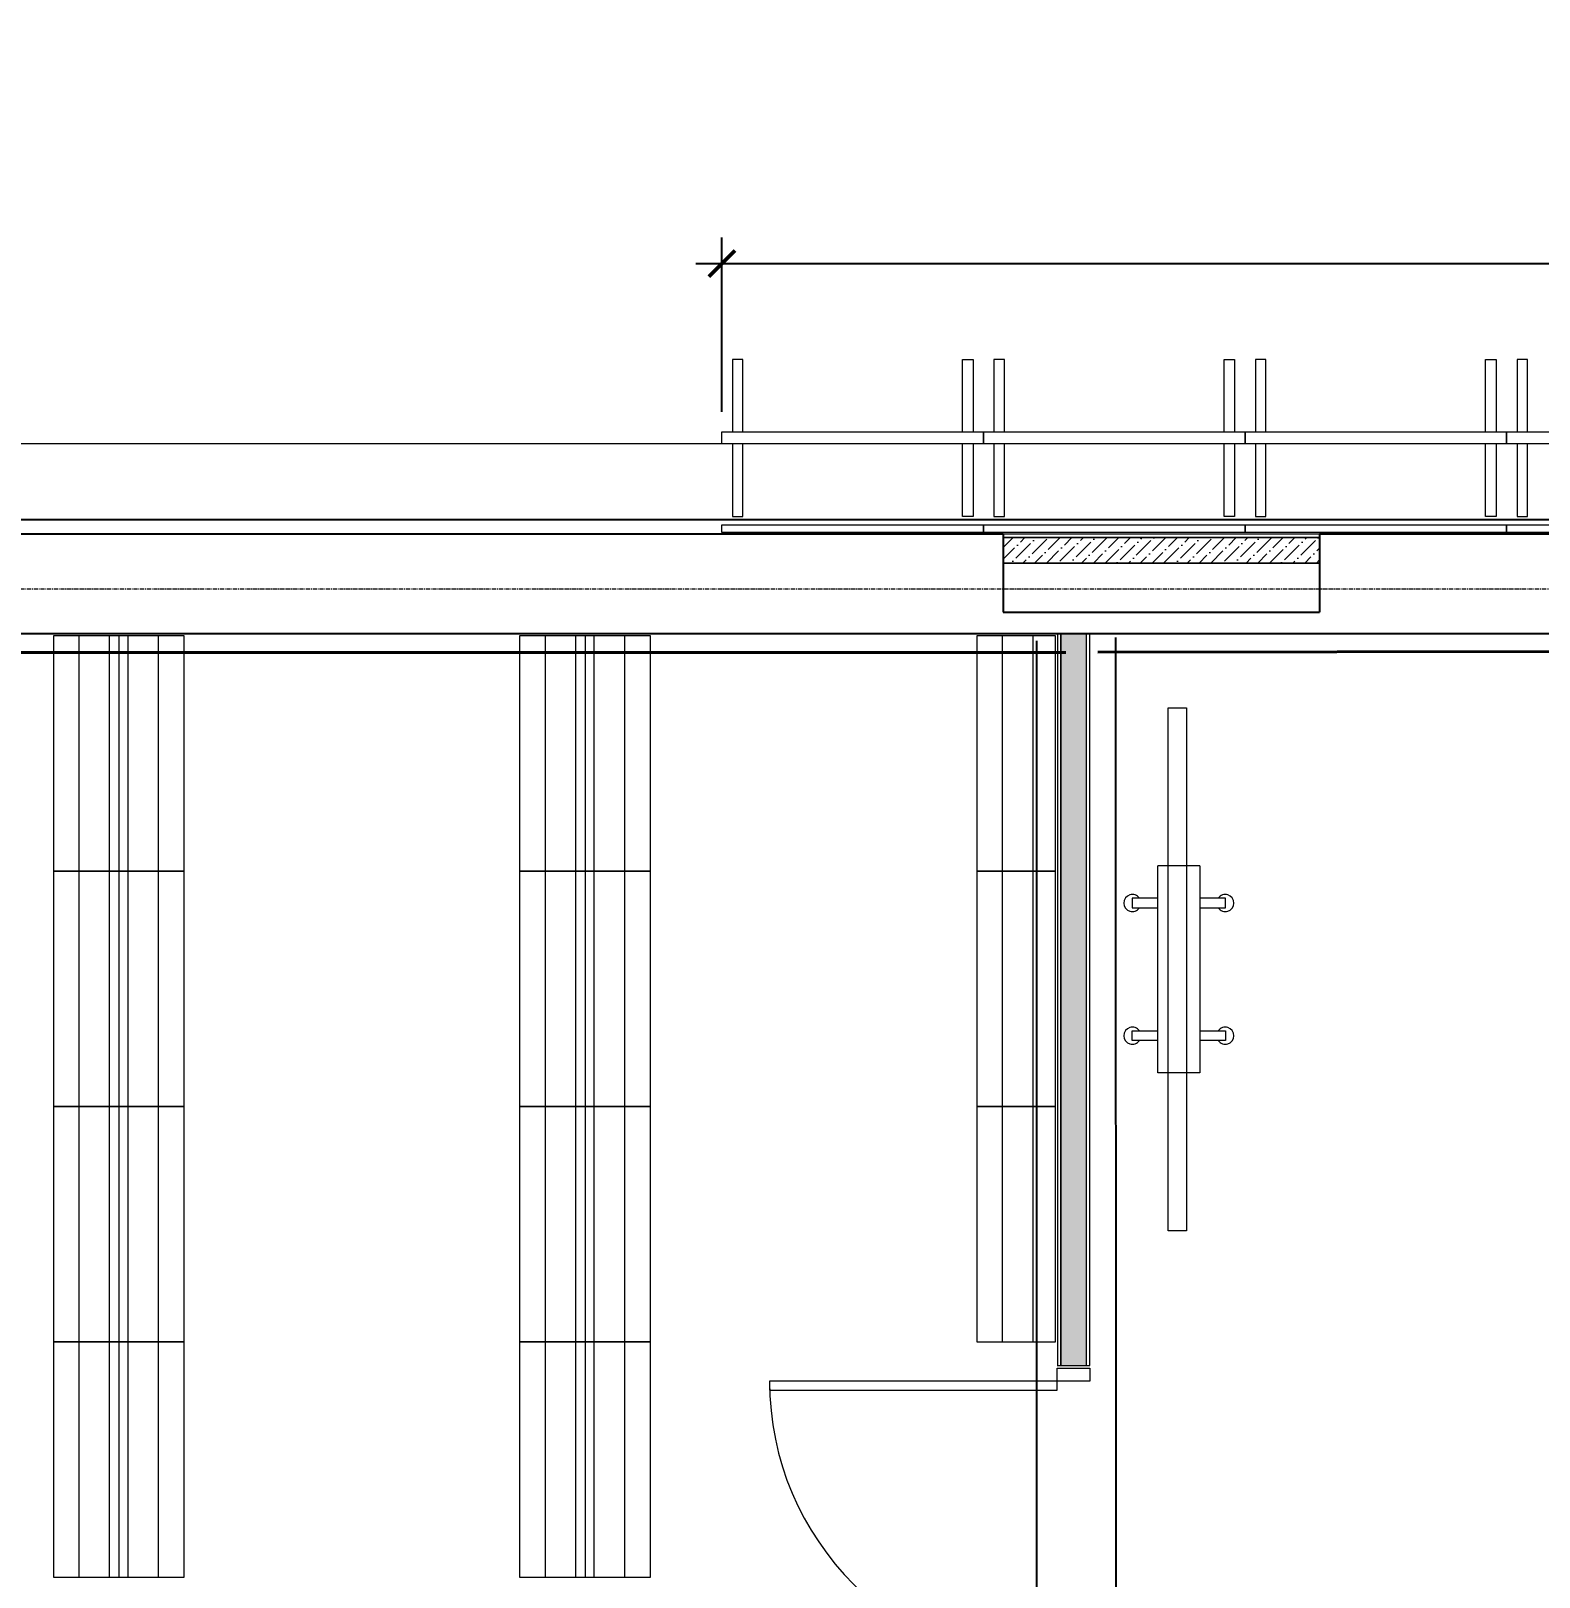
# Model space of a CAD drawing. Header units: millimetres. Extents: x -10178924 to 11692288, y -947381 to 58396.
# Drawn here: x 835400 to 841166, y -883971 to -878057 of the extents above; entities that cross this region are included whole.
import ezdxf
from ezdxf import colors
from ezdxf.entities.mleader import LeaderData, LeaderLine
from ezdxf.math import Vec2, Vec3

# ---------------------------------------------------------------- set-up
doc = ezdxf.new("R2010")
doc.units = ezdxf.units.MM
doc.linetypes.add('осевая', pattern=[50.8, 31.75, -6.35, 6.35, -6.35])
for name, color, linetype in [('_надписи канализация', 7, 'Continuous'), ('PDF _Стены краска9010', 7, 'Continuous'), ('ВК_Выноски', 7, 'Continuous'), ('Стены внутр.1', 7, 'Continuous')]:
    doc.layers.add(name, color=color, linetype=linetype)
for name, color, linetype, lineweight in [('PDF _Разрезы', 7, 'Continuous', 9), ('АР_Двери', 250, 'Continuous', 9), ('Основная ГКЛ', 250, 'Continuous', 9), ('Перегородки пеноблок', 40, 'Continuous', 9), ('Размеры осевые', 153, 'Continuous', 9), ('ТХ оборудование', 7, 'Continuous', 9), ('ТХ_изменения', 4, 'Continuous', 0)]:
    doc.layers.add(name, color=color, linetype=linetype, lineweight=lineweight)
doc.layers.add('PDF _Стены отделка', color=7, linetype='Continuous', true_color=0xb505c2)
doc.styles.add('ISOCPEUR', font='isocpeui.ttf', dxfattribs={"width": 0.9})
doc.styles.add('Текст_М100', font='GOST_Common Italic.ttf', dxfattribs={"height": 250})
doc.dimstyles.new('Размеры_М100', dxfattribs={"dimtxt": 250, "dimasz": 100, "dimexe": 100, "dimexo": 100, "dimgap": 100, "dimtad": 1, "dimrnd": 5, "dimtxsty": 'Текст_М100', "dimblk": 'ARCHTICK', "dimcen": 250, "dimdle": 100, "dimadec": 0, "dimazin": 2, "dimtfac": 1, "dimtmove": 1, "dimatfit": 3, "dimfxl": 1, "dimarcsym": 0})

# ---------------------------------------------------------------- blocks, each defined once
blk = doc.blocks.new('_None')
blk = doc.blocks.new('A$C522A7876')
at = {"color": 252, "lineweight": 9, "true_color": 0x939598}
for p, q in [((900, 500), (0, 500)), ((0, 500), (0, 0)), ((900, 0), (900, 500)), ((0, 401.7), (900, 401.7)), ((0, 285.4), (900, 285.4)), ((0, 214.6), (900, 214.6)), ((0, 98.3), (900, 98.3)), ((0, 0), (900, 0))]:
    blk.add_line(p, q, dxfattribs=at)
at = {"layer": 'ТХ оборудование', "color": 252, "lineweight": 9, "true_color": 0x939598}
blk.add_line((900, 250), (0, 250), dxfattribs=at)
blk = doc.blocks.new('A$C4CE5300B')
at = {"color": 252, "lineweight": 9, "true_color": 0x939598}
for p, q in [((900, 300), (0, 300)), ((0, 300), (0, 0)), ((900, 0), (900, 300)), ((0, 201.7), (900, 201.7)), ((0, 85.4), (900, 85.4)), ((0, 0), (900, 0))]:
    blk.add_line(p, q, dxfattribs=at)
blk = doc.blocks.new('_ArchTick')
at = {"color": 0, "linetype": 'ByBlock', "const_width": 0.15}
blk.add_lwpolyline([(-0.5, -0.5), (0.5, 0.5)], dxfattribs=at)
blk = doc.blocks.new('*D2470')
at = {"layer": 'Defpoints', "color": 0, "ltscale": 0.1, "transparency": 16777216}
for p in [(12260.4, -4656.4), (4260.4, -5323.3), (12260.4, -5346.3)]:
    blk.add_point(p, dxfattribs=at)
at = {"layer": 'ТХ_изменения', "color": 0, "lineweight": -2, "ltscale": 0.1, "transparency": 16777216}
for p, q in [((4260.4, -5223.3), (4260.4, -4556.4)), ((12260.4, -5246.3), (12260.4, -4556.4)), ((4160.4, -4656.4), (12360.4, -4656.4))]:
    blk.add_line(p, q, dxfattribs=at)
at = {"layer": 'ТХ_изменения', "color": 0, "lineweight": -2, "ltscale": 0.1, "transparency": 16777216, "xscale": 100, "yscale": 100, "zscale": 100, "rotation": 180}
blk.add_blockref('_ArchTick', (4260.4, -4656.4), dxfattribs=at)
at = {"layer": 'ТХ_изменения', "color": 0, "lineweight": -2, "ltscale": 0.1, "transparency": 16777216, "xscale": 100, "yscale": 100, "zscale": 100}
blk.add_blockref('_ArchTick', (12260.4, -4656.4), dxfattribs=at)
at = {"layer": 'ТХ_изменения', "color": 0, "lineweight": 9, "ltscale": 0.1, "transparency": 16777216, "insert": (8260.4, -4431.4), "char_height": 250, "attachment_point": 5, "style": 'Текст_М100'}
blk.add_mtext('8000', dxfattribs=at)
blk = doc.blocks.new('спец.устр')
at = {"layer": 'ТХ оборудование', "color": 252, "lineweight": 9, "true_color": 0x939598}
for p, q in [((-161.6, -395.8), (-161.6, 395.8)), ((-161.6, 395.8), (0, 395.8)), ((0, 395.8), (0, -395.8)), ((-161.6, -395.8), (0, -395.8))]:
    blk.add_line(p, q, dxfattribs=at)
blk.add_lwpolyline([(-110.3, 1000), (-40.3, 1000), (-40.3, -1000), (-110.3, -1000)], close=True, dxfattribs=at)
for points in [[(-161.6, 235.4), (-258.6, 235.4), (-258.6, 272.1), (-161.6, 272.1)], [(0, 272.1), (97, 272.1), (97, 235.4), (0, 235.4)], [(-161.6, -235.4), (-258.6, -235.4), (-258.6, -272.1), (-161.6, -272.1)], [(0, -272.1), (97, -272.1), (97, -235.4), (0, -235.4)]]:
    blk.add_lwpolyline(points, dxfattribs=at)
for centre, start, end in [((-258.6, 253.7), 34.19914, 325.80086), ((97, 253.7), 214.19914, 145.80086), ((-258.6, -253.7), 34.19914, 325.80086), ((97, -253.7), 214.19914, 145.80086)]:
    blk.add_arc(centre, 32.7, start, end, dxfattribs=at)
blk = doc.blocks.new('*U2195')
at = {"layer": 'АР_Двери'}
for points in [[(1629.7, 1100.2), (1594.7, 1100.2), (1594.7, 0), (1629.7, 0)], [(50, 479.5), (85, 479.5), (85, 0), (50, 0)], [(50, 0), (0, 0), (0, -125), (50, -125)], [(1629.7, 0), (1679.7, 0), (1679.7, -125), (1629.7, -125)]]:
    blk.add_lwpolyline(points, close=True, dxfattribs=at)
for centre, radius, start, end in [((1629.7, 0), 1100.2, 90, 180), ((50, 0), 479.5, 0, 90)]:
    blk.add_arc(centre, radius, start, end, dxfattribs=at)
at = {"layer": 'Основная ГКЛ', "ltscale": 5}
for p, q in [((-10, 0), (-10, -125)), ((1689.7, 0), (1689.7, -125))]:
    blk.add_line(p, q, dxfattribs=at)
blk = doc.blocks.new('A$Cad086cf1')
at = {"layer": 'Перегородки пеноблок', "true_color": 0x636466, "transparency": 33554687}
h = blk.add_hatch(dxfattribs=at)
h.set_pattern_fill('ANSI36', color=251, scale=10)
h.set_pattern_definition([(45, (-39894.5, 160619.548), (16.83798, 61.739261), [79.375, -15.875, 0, -15.875])])
h.paths.add_polyline_path([(6545.209, -5704.497), (5335.85, -5704.497), (5335.85, -5801.864), (6545.209, -5801.864)])
h = blk.add_hatch(dxfattribs=at)
h.set_pattern_fill('ANSI36', color=251, scale=10)
h.set_pattern_definition([(45, (-74599.342, -21041.704), (16.83798, 61.739261), [79.375, -15.875, 0, -15.875])])
h.paths.add_polyline_path([(5653.792, -10571.797), (5556.424, -10571.797), (5556.424, -11596.906), (5653.792, -11596.906)])
h.paths.add_polyline_path([(5556.424, -8870.925), (5653.792, -8870.925), (5653.792, -6071.797), (5556.424, -6071.797)])
at = {"layer": 'PDF _Разрезы', "color": 251, "lineweight": 9, "true_color": 0x636466, "transparency": 33554687}
blk.add_lwpolyline([(-4256.267, -5344.855), (60632.675, -5344.855)], dxfattribs=at)
at = {"layer": 'PDF _Стены краска9010', "color": 251, "true_color": 0x636466, "transparency": 33554585}
for p, q in [((14359.078, -5636.945), (958.046, -5637.051)), ((5765.058, -6086.399), (5766.824, -11443.036)), ((5464.302, -11431.283), (5464.302, -6099.274))]:
    blk.add_line(p, q, dxfattribs=at)
at = {"layer": 'PDF _Стены отделка', "color": 251, "lineweight": 40, "true_color": 0x636466, "transparency": 33554610}
for p, q in [((5574.999, -6144.733), (118.198, -6144.733)), ((21148.679, -6119.078), (5697.767, -6143.147))]:
    blk.add_line(p, q, dxfattribs=at)
at = {"layer": 'Перегородки пеноблок', "color": 251, "true_color": 0x636466, "transparency": 33554687}
for p, q in [((6545.209, -5691.797), (5335.85, -5691.797)), ((6545.209, -5704.497), (5335.85, -5704.497))]:
    blk.add_line(p, q, dxfattribs=at)
for points in [[(5335.85, -5704.497), (6545.209, -5704.497)], [(5335.85, -5801.864), (6545.209, -5801.864), (5335.85, -5801.864)], [(5653.792, -8870.925), (5653.792, -6071.797)]]:
    blk.add_lwpolyline(points, dxfattribs=at)
for points in [[(5666.492, -8870.925), (5666.492, -6071.797), (5543.724, -6071.797), (5543.724, -8870.925)], [(5556.424, -6071.797), (5556.424, -8870.925)]]:
    blk.add_lwpolyline(points, close=True, dxfattribs=at)
at = {"layer": 'Размеры осевые', "color": 251, "linetype": 'осевая', "ltscale": 0.5, "true_color": 0x636466, "transparency": 33554687}
blk.add_line((-9750, -5900), (57900, -5900), dxfattribs=at)
at = {"layer": 'Стены внутр.1', "color": 251, "linetype": 'Continuous', "true_color": 0x636466, "transparency": 33554687}
for p, q in [((5335.85, -5691.797), (5335.85, -5989.207)), ((6545.209, -5691.797), (6545.209, -5989.207)), ((5335.85, -5989.207), (6545.209, -5989.207))]:
    blk.add_line(p, q, dxfattribs=at)
at = {"layer": 'Стены внутр.1', "color": 251, "linetype": 'Continuous', "true_color": 0x636466, "transparency": 33554687, "flags": 128}
for points in [[(5335.85, -5691.797), (86.923, -5691.797)], [(9701.532, -5691.797), (7341.12, -5691.797), (6545.209, -5691.797)], [(86.923, -6071.797), (2440.73, -6071.797)], [(2440.73, -6071.797), (12117.952, -6071.797)]]:
    blk.add_lwpolyline(points, dxfattribs=at)
at = {"layer": 'ТХ оборудование', "color": 251, "linetype": 'Continuous', "true_color": 0x636466, "transparency": 33554687}
for p, q in [((4340.404, -5023.318), (4300.404, -5023.318)), ((4300.404, -5023.318), (4300.404, -5300.318)), ((4340.404, -5300.318), (4340.404, -5023.318)), ((5180.404, -5300.318), (5180.404, -5023.318)), ((5180.404, -5023.318), (5220.404, -5023.318)), ((5220.404, -5023.318), (5220.404, -5300.318)), ((5340.404, -5023.318), (5300.404, -5023.318)), ((5300.404, -5023.318), (5300.404, -5300.318)), ((5340.404, -5300.318), (5340.404, -5023.318)), ((6180.404, -5300.318), (6180.404, -5023.318)), ((6180.404, -5023.318), (6220.404, -5023.318)), ((6220.404, -5023.318), (6220.404, -5300.318)), ((6340.404, -5023.318), (6300.404, -5023.318)), ((6300.404, -5023.318), (6300.404, -5300.318)), ((6340.404, -5300.318), (6340.404, -5023.318)), ((7180.404, -5300.318), (7180.404, -5023.318)), ((7180.404, -5023.318), (7220.404, -5023.318)), ((7220.404, -5023.318), (7220.404, -5300.318)), ((7340.404, -5023.318), (7300.404, -5023.318)), ((7300.404, -5023.318), (7300.404, -5300.318)), ((7340.404, -5300.318), (7340.404, -5023.318)), ((4260.404, -5346.318), (4260.404, -5300.318)), ((4260.404, -5300.318), (5260.404, -5300.318)), ((5260.404, -5300.318), (5260.404, -5346.318)), ((5260.404, -5346.318), (5260.404, -5300.318)), ((5260.404, -5300.318), (6260.404, -5300.318)), ((6260.404, -5300.318), (6260.404, -5346.318)), ((6260.404, -5346.318), (6260.404, -5300.318)), ((6260.404, -5300.318), (7260.404, -5300.318)), ((7260.404, -5300.318), (7260.404, -5346.318)), ((7260.404, -5346.318), (7260.404, -5300.318)), ((7260.404, -5300.318), (8260.404, -5300.318)), ((5260.404, -5346.318), (4260.404, -5346.318)), ((4300.404, -5346.318), (4300.404, -5623.318)), ((4340.404, -5623.318), (4340.404, -5346.318)), ((5180.404, -5623.318), (5180.404, -5346.318)), ((5220.404, -5346.318), (5220.404, -5623.318)), ((6260.404, -5346.318), (5260.404, -5346.318)), ((5300.404, -5346.318), (5300.404, -5623.318)), ((5340.404, -5623.318), (5340.404, -5346.318)), ((6180.404, -5623.318), (6180.404, -5346.318)), ((6220.404, -5346.318), (6220.404, -5623.318)), ((7260.404, -5346.318), (6260.404, -5346.318)), ((6300.404, -5346.318), (6300.404, -5623.318)), ((6340.404, -5623.318), (6340.404, -5346.318)), ((7180.404, -5623.318), (7180.404, -5346.318)), ((7220.404, -5346.318), (7220.404, -5623.318)), ((8260.404, -5346.318), (7260.404, -5346.318)), ((7300.404, -5346.318), (7300.404, -5623.318)), ((7340.404, -5623.318), (7340.404, -5346.318)), ((4300.404, -5623.318), (4340.404, -5623.318)), ((5220.404, -5623.318), (5180.404, -5623.318)), ((5300.404, -5623.318), (5340.404, -5623.318)), ((6220.404, -5623.318), (6180.404, -5623.318)), ((6300.404, -5623.318), (6340.404, -5623.318)), ((7220.404, -5623.318), (7180.404, -5623.318)), ((7300.404, -5623.318), (7340.404, -5623.318))]:
    blk.add_line(p, q, dxfattribs=at)
at = {"layer": 'ТХ оборудование', "color": 251, "ltscale": 15, "true_color": 0x636466, "transparency": 33554687}
for p, q in [((4260.404, -5685.343), (4260.404, -5655.905)), ((4260.404, -5655.905), (5260.404, -5655.905)), ((5260.404, -5655.905), (5260.404, -5685.343)), ((5260.404, -5685.343), (5260.404, -5655.905)), ((5260.404, -5655.905), (6260.404, -5655.905)), ((6260.404, -5655.905), (6260.404, -5685.343)), ((6260.404, -5685.343), (6260.404, -5655.905)), ((6260.404, -5655.905), (7260.404, -5655.905)), ((7260.404, -5655.905), (7260.404, -5685.343)), ((7260.404, -5685.343), (7260.404, -5655.905)), ((7260.404, -5655.905), (8260.404, -5655.905)), ((5260.404, -5685.343), (4260.404, -5685.343)), ((6260.404, -5685.343), (5260.404, -5685.343)), ((7260.404, -5685.343), (6260.404, -5685.343)), ((8260.404, -5685.343), (7260.404, -5685.343))]:
    blk.add_line(p, q, dxfattribs=at)
at = {"color": 251, "linetype": 'ByBlock', "true_color": 0x636466, "transparency": 33554687, "rotation": 90}
blk.add_blockref('*U2195', (5542.608, -10560.619), dxfattribs=at)
at = {"layer": 'ТХ оборудование', "color": 251, "true_color": 0x636466, "transparency": 33554687}
for name, p, rotation in [('A$C522A7876', (2204.195, -6980.319), 90), ('A$C522A7876', (3986.877, -6980.319), 90), ('A$C4CE5300B', (5535.205, -6980.319), 90), ('спец.устр', (5926.529, -7356.143), 180.0000010257041), ('A$C522A7876', (2204.195, -7880.319), 90), ('A$C522A7876', (3986.877, -7880.319), 90), ('A$C4CE5300B', (5535.205, -7880.319), 90), ('A$C522A7876', (2204.195, -8780.319), 90), ('A$C522A7876', (3986.877, -8780.319), 90), ('A$C4CE5300B', (5535.205, -8780.319), 90), ('A$C522A7876', (2204.195, -9680.319), 90), ('A$C522A7876', (3986.877, -9680.319), 90)]:
    blk.add_blockref(name, p, dxfattribs=dict(at, rotation=rotation))
at = {"layer": 'ТХ_изменения', "color": 251, "lineweight": 9, "ltscale": 0.1, "true_color": 0x636466, "transparency": 33554687}
dim = blk.add_linear_dim(base=(12260.404, -4656.444), p1=(4260.404, -5323.318), p2=(12260.404, -5346.318), dimstyle='Размеры_М100', dxfattribs=at)
dim.commit()
dim.dimension.update_dxf_attribs({"geometry": '*D2470', "text_midpoint": (8260.404, -4431.444)})

msp = doc.modelspace()

# ---------------------------------------------------------------- block references
msp.add_blockref('A$Cad086cf1', (833781.5, -874290.7))

# ---------------------------------------------------------------- leaders
at = {"layer": '_надписи канализация', "lineweight": -2}
ml = msp.add_multileader_mtext('Standard', dxfattribs=at)
ml.set_content('\\A1;Приямок{\\Fisocp3|c204; }800{\\fArial|b0|i0|c204|p34;х}800х800(h)\\P{\\fArial|b0|i0|c204|p34;с\\Fisocp3|c204; }насосом дренажным {\\A0;\\H0.91667x;ГНОМ 10-10Г\\A1;\\H1.09091x; \\PN=1,1 кВт \\P (1 раб)\\Fisocp3|c204; \\fISOCPEUR|b0|i0|c204|p34;(закрыть рифленым железом)}', color=256, style='ISOCPEUR')
ml.set_leader_properties(lineweight=13)
ml.set_arrow_properties(name='NONE')
ml.build(insert=Vec2(0, 0))
ml.multileader.update_dxf_attribs({"text_left_attachment_type": 6, "text_right_attachment_type": 6, "dogleg_length": 100, "arrow_head_size": 300, "scale": 100})
ctx = ml.context
ctx.base_point, ctx.scale, ctx.char_height, ctx.arrow_head_size, ctx.landing_gap_size, ctx.plane_origin = Vec3(726724.9, -876080.2), 100, 250, 300, 0.09, Vec3(722250.4, -879799.4)
ctx.left_attachment, ctx.right_attachment, ctx.text_align_type = 6, 6, 1
notes = []
notes.append((ctx, [(0, (1, 1, 0), (726624.9, -876080.2), (1, 0), 100, [(1, [(727663, -882471)], 0, [])])]))
ctx.mtext.insert, ctx.mtext.width, ctx.mtext.alignment, ctx.mtext.flow_direction = Vec3(729650, -875755.2), 5926.326, 2, 5
at = {"layer": 'ВК_Выноски', "lineweight": -2}
ml = msp.add_multileader_mtext('Standard', dxfattribs=at)
ml.set_content('Канализационная станция\\P SANICUBIC CLASSIC IP68', color=256, style='ISOCPEUR')
ml.set_leader_properties(lineweight=13)
ml.build(insert=Vec2(0, 0))
ml.multileader.update_dxf_attribs({"text_left_attachment_type": 6, "text_right_attachment_type": 6, "dogleg_length": 1, "arrow_head_size": 300, "scale": 100})
ctx = ml.context
ctx.base_point, ctx.scale, ctx.char_height, ctx.arrow_head_size, ctx.landing_gap_size, ctx.plane_origin = Vec3(753004.1, -880992.7, -0.1), 100, 250, 300, 0.09, Vec3(756446.9, -883897.6, -0.1)
ctx.left_attachment, ctx.right_attachment, ctx.text_align_type = 6, 6, 1
notes.append((ctx, [(1, (1, 1, 0), (757018.6, -880992.7, -0.1), (-1, 0), 100, [(0, [(758206.2, -882846.5, -0.1)], 0, [])])]))
ctx.mtext.insert, ctx.mtext.width, ctx.mtext.alignment, ctx.mtext.flow_direction = Vec3(754837.2, -880692.7, -0.1), 218673.814, 2, 5
ml = msp.add_multileader_mtext('Standard', dxfattribs=at)
ml.set_content('Насос Фекальный ^JВихрь ФН-3 MAX', color=256, style='ISOCPEUR')
ml.set_leader_properties(lineweight=13)
ml.build(insert=Vec2(0, 0))
ml.multileader.update_dxf_attribs({"text_left_attachment_type": 6, "text_right_attachment_type": 6, "dogleg_length": 1, "arrow_head_size": 300, "scale": 100})
ctx = ml.context
ctx.base_point, ctx.scale, ctx.char_height, ctx.arrow_head_size, ctx.landing_gap_size, ctx.plane_origin = Vec3(753569.9, -882245.8, -0.1), 100, 250, 300, 0.09, Vec3(759215, -881755.3, -0.1)
ctx.left_attachment, ctx.right_attachment, ctx.text_align_type = 6, 6, 1
notes.append((ctx, [(1, (1, 1, 0), (756204.4, -882245.8, -0.1), (-1, 0), 100, [(0, [(757872, -883785.5, -0.1)], 0, [])])]))
ctx.mtext.insert, ctx.mtext.width, ctx.mtext.alignment, ctx.mtext.flow_direction = Vec3(754766.9, -881920.8, -0.1), 218673.814, 2, 5
for ctx, leaders in notes:
    for number, flags, end, landing, length, lines in leaders:
        leader = LeaderData()
        leader.index, (leader.has_last_leader_line, leader.has_dogleg_vector, leader.attachment_direction) = number, flags
        leader.last_leader_point, leader.dogleg_vector, leader.dogleg_length = Vec3(end), Vec3(landing), length
        for number, points, colour, breaks in lines:
            line = LeaderLine()
            line.index, line.vertices, line.color, line.breaks = number, Vec3.list(points), colors.encode_raw_color(colour), breaks
            leader.lines.append(line)
        ctx.leaders.append(leader)

doc.saveas('drawing.dxf')
